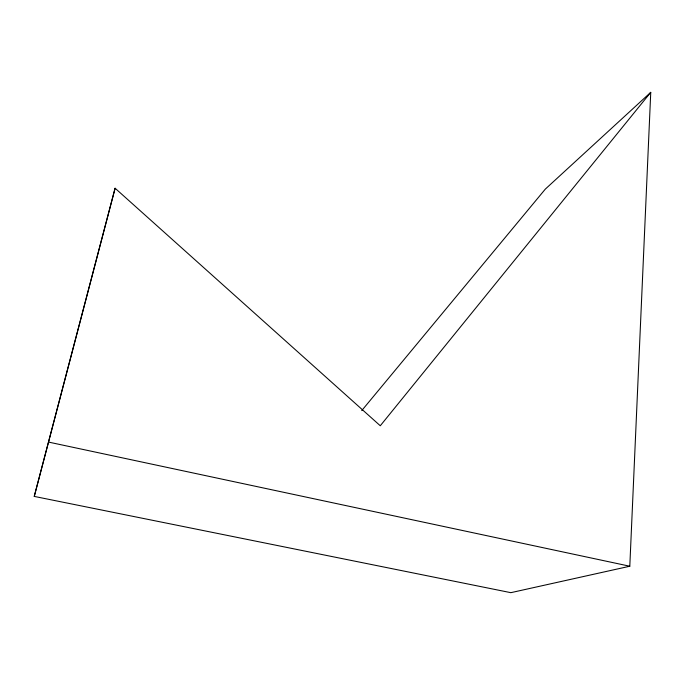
<?xml version="1.0" encoding="UTF-8"?>
<svg xmlns="http://www.w3.org/2000/svg" width="685" height="685" viewBox="0 0 685 685"><rect width="100%" height="100%" fill="white"/><g stroke="black" fill="none" stroke-linecap="round" stroke-linejoin="round"><path stroke-width="1.03" d="M650.75 92.329L380.278 425.762L115.097 188.238L34.25 496.411L510.847 592.671L629.798 566.23L650.75 92.329L545.32 189.111L361.731 410.606M34.25 496.411L115.097 188.238M48.892 442.159L629.798 566.23"/></g></svg>
